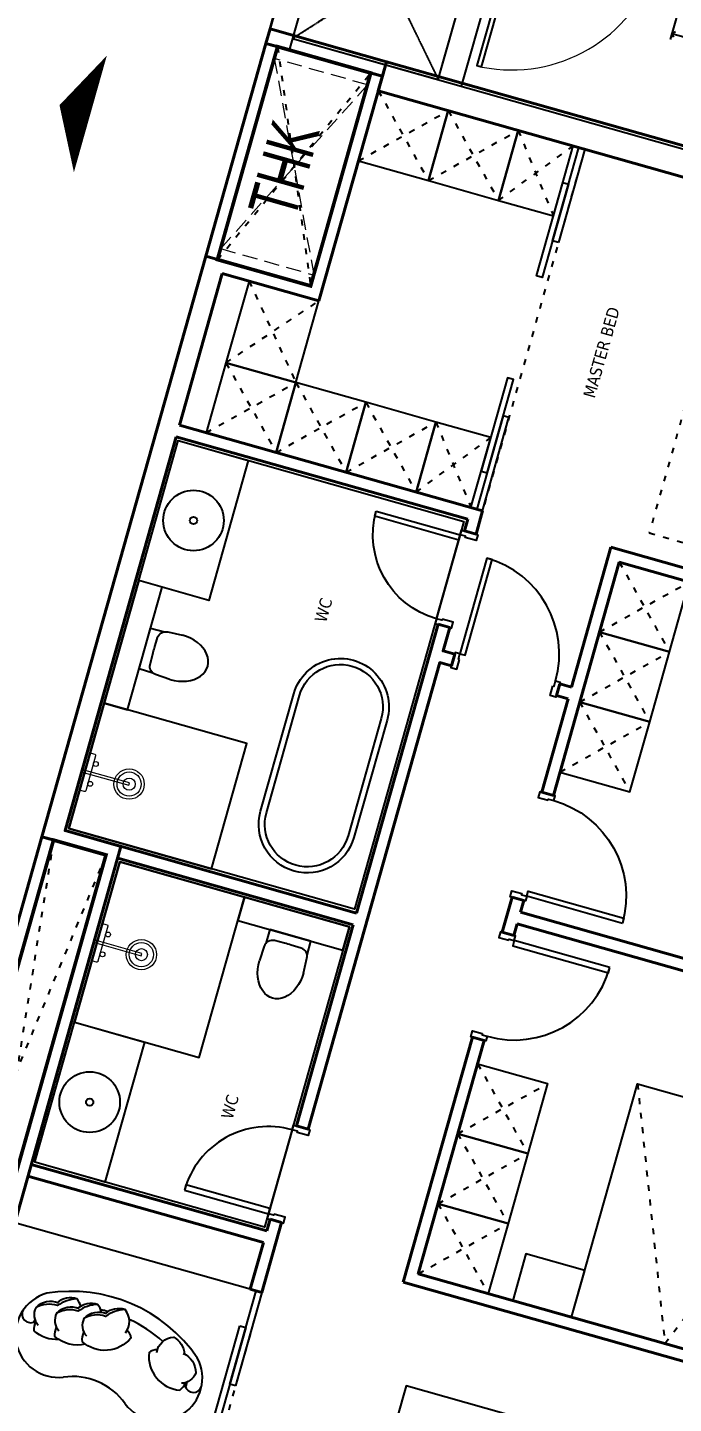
# Model space of a CAD drawing. Header units: millimetres. Extents: x -361654186 to 361255443, y -278569811 to 278836587.
# Drawn here: x -19822 to -14491, y 163504 to 174853 of the extents above; entities that cross this region are included whole.
import ezdxf
from ezdxf.enums import TextEntityAlignment as Align

# ---------------------------------------------------------------- set-up
doc = ezdxf.new("R2010")
doc.units = ezdxf.units.MM
doc.header["$MEASUREMENT"] = 0
for name, pattern in [('ACAD_ISO03W100', [30, 12, -18]), ('HIDDEN', [0.375, 0.25, -0.125]), ('Xref_ST_MBDV Cot vach 30.7.2022$0$HIDDEN', [0.375, 0.25, -0.125])]:
    doc.linetypes.add(name, pattern=pattern)
for name, color, linetype in [('1VinaPVC-Text', 9, 'Continuous'), ('220403_HDN_Penthouse Plan$0$A-DRAIN', 8, 'Continuous'), ('220403_HDN_Penthouse Plan$0$FURN', 8, 'Continuous'), ('A-_FURN----_E-_N', 251, 'Continuous'), ('A-_SANIEQPT_E-_N', 251, 'Continuous'), ('A-CORE-OTLN', 6, 'Continuous'), ('A-FLOR-STRS', 1, 'Continuous'), ('IDEA - dim', 251, 'Continuous'), ('KT-Net manh', 139, 'Continuous'), ('KT-Thay', 7, 'Continuous'), ('KT-Tuong', 1, 'Continuous'), ('Xref_NT1+NT2_MBDV Cot vach_220729$0$KT-Text', 7, 'Continuous'), ('Xref_ST_MBDV Cot vach 30.7.2022$0$KT-Khuat', 9, 'Xref_ST_MBDV Cot vach 30.7.2022$0$HIDDEN')]:
    doc.layers.add(name, color=color, linetype=linetype)
for name, color, linetype, lineweight in [('A-DOOR', 1, 'Continuous', 9), ('A-NoiThat', 39, 'Continuous', 13), ('KT-Net cat', 1, 'Continuous', 40), ('SPE-MEP-HVAC', 140, 'Continuous', 0)]:
    doc.layers.add(name, color=color, linetype=linetype, lineweight=lineweight)
doc.styles.add('Tahoma', font='tahoma.ttf')
doc.styles.add('Xref_NT1+NT2_MBDV Cot vach_220729$0$Arial', font='arial.ttf', dxfattribs={"width": 0.7})
doc.styles.add('Xref_NT1+NT2_MBDV Cot vach_220729$0$xref.N.Cot vach tang N2$0$DIM', font='vnsimli.shx', dxfattribs={"width": 0.7})
doc.dimstyles.new('Xref_NT1+NT2_MBDV Cot vach_220729$0$xref.N.Cot vach tang N2$0$CCU 1-100 A1', dxfattribs={"dimscale": 100, "dimtxt": 2.2, "dimasz": 1, "dimexe": 1, "dimexo": 0, "dimgap": 1, "dimtad": 1, "dimdec": 0, "dimdsep": 46, "dimtxsty": 'Xref_NT1+NT2_MBDV Cot vach_220729$0$xref.N.Cot vach tang N2$0$DIM', "dimblk1": 'Xref_NT1+NT2_MBDV Cot vach_220729$0$xref.N.Cot vach tang N2$0$_ARCHTICK', "dimblk2": 'Xref_NT1+NT2_MBDV Cot vach_220729$0$xref.N.Cot vach tang N2$0$_ARCHTICK', "dimsah": 1, "dimcen": 0, "dimdle": 1, "dimclrd": 256, "dimclre": 256, "dimclrt": 31, "dimadec": 0, "dimazin": 0, "dimtfac": 1, "dimtdec": 0, "dimtix": 1, "dimtmove": 2, "dimatfit": 3, "dimldrblk": 'Xref_NT1+NT2_MBDV Cot vach_220729$0$xref.N.Cot vach tang N2$0$_ARCHTICK', "dimfxl": 8, "dimtolj": 1, "dimarcsym": 0})

# ---------------------------------------------------------------- blocks, each defined once
blk = doc.blocks.new('D--1350')
at = {"color": 8}
blk.add_arc((12617674, 597360, 0), 1254, 168.7754, 251.6859, dxfattribs=at)
at = {"layer": 'A-FLOR-STRS', "elevation": 0}
for points in [[(12617611, 597323), (12616457, 597650), (12616446, 597611), (12617600, 597284)], [(12617824, 597340), (12617804, 597268), (12617611, 597323), (12617632, 597395)], [(12617476, 596113), (12617456, 596041), (12617263, 596096), (12617284, 596168)]]:
    blk.add_lwpolyline(points, close=True, dxfattribs=at)
blk = doc.blocks.new('Xref_NT1+NT2_MBDV Cot vach_220729$0$xref.N.Cot vach tang N2$0$_Open90')
at = {"color": 0, "linetype": 'ByBlock', "lineweight": -2}
for p, q in [((0, 0), (-1, 0)), ((-0.5, 0.5), (0, 0)), ((0, 0), (-0.5, -0.5))]:
    blk.add_line(p, q, dxfattribs=at)
blk = doc.blocks.new('*D242')
at = {"layer": 'Defpoints', "color": 5, "transparency": 16777216}
for p, q in [((-3468, -31378), (-3647, -32013)), ((-2265, -31718), (-2444, -32353)), ((-3585, -31978), (-2479, -32291))]:
    blk.add_line(p, q, dxfattribs=at)
at = {"layer": 'Defpoints', "color": 0, "transparency": 16777216}
for p in [(-3468, -31378, 0), (-2265, -31718, 0), (-2431, -32305)]:
    blk.add_point(p, dxfattribs=at)
at = {"layer": 'Defpoints', "color": 5, "transparency": 16777216, "xscale": 49.99999999999999, "yscale": 49.99999999999999, "zscale": 49.99999999999999}
for p, rotation in [((-3633, -31965), 164.2098186843112), ((-2431, -32305), 344.2098186843112)]:
    blk.add_blockref('Xref_NT1+NT2_MBDV Cot vach_220729$0$xref.N.Cot vach tang N2$0$_Open90', p, dxfattribs=dict(at, rotation=rotation))
at = {"layer": 'Defpoints', "color": 5, "transparency": 16777216, "insert": (-3003, -32034), "char_height": 110, "attachment_point": 5, "rotation": 344.2098, "style": 'Xref_NT1+NT2_MBDV Cot vach_220729$0$xref.N.Cot vach tang N2$0$DIM'}
blk.add_mtext('\\A1;1250', dxfattribs=at)
blk = doc.blocks.new('Xref_NT1+NT2_MBDV Cot vach_220729$0$xref.N.Cot vach tang N2$0$_ARCHTICK')
at = {"color": 0, "linetype": 'ByBlock', "const_width": 0.15}
blk.add_lwpolyline([(-0.5, -0.5), (0.5, 0.5)], dxfattribs=at)
blk = doc.blocks.new('PH1')
at = {"color": 1, "elevation": 0}
blk.add_lwpolyline([(299, 7871, 0, 1000, 0), (564, 7871, 1000, 1000, 0)], format="xyseb", dxfattribs=at)
blk = doc.blocks.new('d900n')
for points in [[(20, -50), (20, -40), (65, -40), (65, 0), (-65, 0), (-65, -50)], [(885, -40), (65, -40), (65, -85), (885, -85)], [(20, -850), (20, -860), (65, -860), (65, -900), (-65, -900), (-65, -850)]]:
    blk.add_lwpolyline(points, close=True)
blk.add_arc((65, -40), 820, 270, 0)
blk = doc.blocks.new('A$C2A980E36')
at = {"ltscale": 0.5}
blk.add_lwpolyline([(-10, 0), (10, 0), (10, 400), (-10, 400)], close=True, dxfattribs=at)
blk.add_lwpolyline([(160, 60), (160, 30, -0.414214), (150, 20), (-150, 20, -0.414214), (-160, 30), (-160, 60, -0.414214), (-150, 70), (150, 70, -0.414214)], format="xyb", close=True, dxfattribs=at)
for centre, radius in [((0, 400), 125), ((0, 400), 100), ((0, 400), 50), ((-85, 90), 20), ((85, 90), 20)]:
    blk.add_circle(centre, radius, dxfattribs=at)
blk = doc.blocks.new('220126_HDN_HBA typical plan$0$210902_YS plan 330pm ver13$0$TOTO-WC-CW822J')
at = {"color": 0}
blk.add_lwpolyline([(-177, -119), (-175, 0), (175, 0), (177, -119)], dxfattribs=at)
blk.add_lwpolyline([(-190, -270), (-183, -145, -0.39087), (-115, -78), (-28, -76, -0.013886), (28, -76), (115, -78, -0.39087), (183, -145), (190, -270)], format="xyb", dxfattribs=at)
blk.add_ellipse((0, -270), major_axis=(0, -270), ratio=0.703704, start_param=4.712389, end_param=7.853982, dxfattribs=at)
blk = doc.blocks.new('d800')
blk.add_line((760, 70), (40, 70))
for points in [[(40, 790), (40, 70), (85, 70), (85, 790)], [(50, 25), (40, 25), (40, 70), (0, 70), (0, -70), (50, -70)], [(750, 25), (760, 25), (760, 70), (800, 70), (800, -70), (750, -70)]]:
    blk.add_lwpolyline(points, close=True)
blk.add_arc((40, 70), 720, 0, 90)
blk = doc.blocks.new('220403_HDN_Penthouse Plan$0$A$Cece1f3a0')
at = {"layer": '220403_HDN_Penthouse Plan$0$FURN'}
blk.add_circle((0, 0), 436, dxfattribs=at)
blk.add_arc((-338, -313, 0), 356, 105.8233, 339.6737, dxfattribs=at)
blk = doc.blocks.new('220403_HDN_Penthouse Plan$0$sofa043')
at = {"color": 0}
for points in [[(-194, -103, 0.14773), (-325, -211, 0.213343), (-487, -289, 0.178662)], [(-140, -155, 0.125567), (-194, -103, 0.249542), (-336, -189, -9.61688)], [(33, -65, 0.14773), (-98, -173, 0.213343), (-260, -251, 0.178662)], [(103, -243, 0.356772), (33, -65, 0.249542), (-109, -151, -9.61688)], [(-370, -119, 0.14773), (-501, -227, 0.213343), (-664, -305, 0.178662)], [(-500, -205, 0.306663), (-664, -305, 0.30633), (-595, -433, -0.872847)], [(-319, -166, 0.116002), (-370, -119, 0.249542), (-512, -205, -9.61688)], [(-324, -190, 0.306663), (-487, -289, 0.30633), (-419, -418, -0.872847)], [(-97, -151, 0.306663), (-260, -251, 0.30633), (-191, -379, -0.872847)], [(108, -218, -0.165541), (160, -270, -0.425989), (-206, -435, -0.121523), (-220, -359, 7.115464)], [(401, -308, -0.356772), (489, -139, -0.249542), (621, -239, 9.61688)], [(398, -283, 0.165541), (342, -329, 0.425989), (688, -532, 0.121523), (710, -458, -7.115464)], [(609, -238, -0.306663), (761, -354, -0.30633), (680, -475, 0.872847)], [(-394, -486, -0.201081), (-609, -489, -0.121523), (-623, -413, 7.115464)], [(-174, -446, -0.24852), (-433, -473, -0.121523), (-447, -397, 7.115464)], [(303, -793, 0.282268), (-252, -764, 0.308297)]]:
    blk.add_lwpolyline(points, format="xyb", dxfattribs=at)
for centre, radius, start, end in [((0, -1267), 1267, 54.8371, 119.1922), ((-412, -448), 354, 125.7179, 296.7746), ((0, -1267), 1142, 94.6666, 97.7656), ((0, -1267), 1142, 68.5884, 85.2775), ((495, -496), 354, 237.2547, 48.3114), ((-685, -370), 70, 171.0832, 319.3433), ((-412, -448), 229, 167.8032, 173.7904), ((774, -446), 70, 214.686, 2.9461), ((495, -496), 229, 0.2389, 11.4549)]:
    blk.add_arc(centre, radius, start, end, dxfattribs=at)
blk = doc.blocks.new('PH4')
at = {"color": 6, "const_width": 30, "elevation": 0}
for points in [[(100, 17750), (899, 17750), (899, 19575), (100, 19575)], [(550, 12774), (550, 8974), (100, 8974), (100, 12774)]]:
    blk.add_lwpolyline(points, close=True, dxfattribs=at)
at = {"layer": '220403_HDN_Penthouse Plan$0$A-DRAIN', "extrusion": (-2.86323e-12, -6.34077e-06, 1), "elevation": 0}
blk.add_lwpolyline([(7517, 8670), (7517, 9233), (4125, 9233), (4125, 8398)], dxfattribs=at)
at = {"layer": 'A-_FURN----_E-_N', "linetype": 'Continuous'}
for points in [[(999, 18850), (1599, 18850), (1599, 19450), (999, 19450), (999, 18850)], [(1599, 18850), (2199, 18850), (2199, 19450), (1599, 19450), (1599, 18850)], [(2199, 18850), (2670, 18850), (2670, 19450), (2199, 19450), (2199, 18850)], [(2670, 19137), (2720, 19137), (2720, 18337), (2670, 18337)], [(2670, 16663), (2720, 16663), (2720, 17463), (2670, 17463)], [(999, 16350), (1599, 16350), (1599, 16950), (999, 16950), (999, 16350)], [(1599, 16350), (2199, 16350), (2199, 16950), (1599, 16950), (1599, 16350)], [(2199, 16350), (2670, 16350), (2670, 16950), (2199, 16950), (2199, 16350)], [(3970, 15650), (4570, 15650), (4570, 16250), (3970, 16250), (3970, 15650)], [(3970, 15050), (4570, 15050), (4570, 15650), (3970, 15650), (3970, 15050)], [(3970, 14450), (4570, 14450), (4570, 15050), (3970, 15050), (3970, 14450)], [(3970, 11950), (4570, 11950), (4570, 11350), (3970, 11350), (3970, 11950)], [(3970, 11350), (4570, 11350), (4570, 10750), (3970, 10750), (3970, 11350)], [(3970, 10750), (4570, 10750), (4570, 10150), (3970, 10150), (3970, 10750)]]:
    blk.add_lwpolyline(points, close=True, dxfattribs=at)
at = {"layer": 'A-_FURN----_E-_N', "linetype": 'Continuous', "elevation": 0}
for points in [[(2770, 18650), (2720, 18650), (2720, 19450), (2770, 19450)], [(399, 16950), (999, 16950), (999, 17650), (399, 17650), (399, 16950)], [(2770, 17150), (2720, 17150), (2720, 16350), (2770, 16350)], [(399, 16350), (999, 16350), (999, 16950), (399, 16950), (399, 16350)], [(795, 16225), (795, 15025), (195, 15025), (195, 16225)], [(195, 12900), (195, 16225), (2645, 16225), (2645, 12900)], [(195, 13975), (395, 13975), (395, 15025), (195, 15025)], [(1275, 11375), (1275, 10175), (675, 10175), (675, 11375)], [(2770, 8850), (2720, 8850), (2720, 9650), (2770, 9650)], [(2670, 9337), (2720, 9337), (2720, 8537), (2670, 8537)]]:
    blk.add_lwpolyline(points, close=True, dxfattribs=at)
at = {"layer": 'A-_FURN----_E-_N', "color": 8, "ltscale": 5, "extrusion": (2.48335e-06, 2.77278e-06, 1), "elevation": 0}
for points in [[(2480, 13468, -1), (1680, 13468), (1680, 14475, -1), (2480, 14475)], [(2430, 13468, -1), (1730, 13468), (1730, 14475, -1), (2430, 14475)]]:
    blk.add_lwpolyline(points, format="xyb", close=True, dxfattribs=at)
at = {"layer": 'A-_FURN----_E-_N', "linetype": 'Continuous', "elevation": 0}
for points in [[(675, 12750), (2645, 12750), (2645, 10175), (675, 10175)], [(675, 10175), (675, 12750)]]:
    blk.add_lwpolyline(points, dxfattribs=at)
at = {"layer": 'A-_FURN----_E-_N', "linetype": 'Continuous'}
blk.add_lwpolyline([(2670, 9650), (650, 9650)], dxfattribs=at)
for centre, radius in [((495, 15625, 0), 250), ((495, 15625, 0), 30), ((975, 10775, 0), 250), ((975, 10775, 0), 30)]:
    blk.add_circle(centre, radius, dxfattribs=at)
at = {"layer": 'IDEA - dim', "elevation": 0}
for points in [[(195, 13975), (195, 12900), (1420, 12900), (1420, 13975)], [(675, 11375), (1745, 11375), (1745, 12750), (675, 12750)], [(2645, 12750), (1745, 12750), (1745, 12550), (2645, 12550)]]:
    blk.add_lwpolyline(points, close=True, dxfattribs=at)
at = {"layer": 'IDEA - dim'}
for points in [[(6885, 12150), (6885, 10150), (5285, 10150), (5285, 12150)], [(5285, 10150), (5285, 10550), (4780, 10550), (4780, 10150)]]:
    blk.add_lwpolyline(points, close=True, dxfattribs=at)
at = {"layer": 'KT-Net cat'}
for p, q in [((0, 17750, 0), (0, 19575)), ((100, 19575), (0, 19575)), ((100, 17750, 0), (100, 19575)), ((899, 19575), (899, 17750, 0)), ((999, 19575), (899, 19575)), ((999, 19575), (999, 17650, 0)), ((899, 17750, 0), (0, 17750, 0)), ((170, 17650, 0), (170, 16350, 0)), ((999, 17650, 0), (170, 17650, 0)), ((2870, 15050), (2870, 15150)), ((3770, 15050), (3770, 15150)), ((3970, 13050), (3970, 13150)), ((2670, 12875, 0), (170, 12875, 0)), ((2670, 12775, 0), (650, 12775, 0)), ((3970, 10150), (3970, 12150)), ((2770, 10250), (2770, 9650)), ((2670, 10050), (2670, 9650)), ((2670, 9650), (2770, 9650))]:
    blk.add_line(p, q, dxfattribs=at)
at = {"layer": 'KT-Net cat', "elevation": 0}
for points in [[(0, 19575), (0, 19700), (999, 19700), (999, 19575)], [(0, 12775), (0, 8975), (100, 8975), (100, 12775)]]:
    blk.add_lwpolyline(points, close=True, dxfattribs=at)
at = {"layer": 'KT-Net cat'}
blk.add_lwpolyline([(6100, 19700), (6100, 19450), (999, 19450), (999, 19700)], close=True, dxfattribs=at)
at = {"layer": 'KT-Net cat', "elevation": 0}
for points in [[(0, 6040), (0, 8975), (550, 8975), (550, 12775), (0, 12775), (0, 17750)], [(3870, 16350), (3870, 15150)], [(170, 6690), (170, 8875), (650, 8875), (650, 12875), (170, 12875), (170, 16250)], [(2670, 16250), (2670, 16150)], [(2670, 15350), (2670, 12875)], [(3870, 15050), (3870, 14250)], [(3870, 13350), (3870, 13050)], [(2670, 12775), (2670, 11050)], [(3870, 12150), (3870, 10050)], [(2670, 10250), (2670, 10150)]]:
    blk.add_lwpolyline(points, dxfattribs=at)
at = {"layer": 'KT-Net cat'}
for points in [[(2770, 16350), (170, 16350)], [(2770, 16150), (2770, 16350)], [(7900, 16350), (3870, 16350)], [(7900, 16350), (7900, 16250), (3970, 16250)], [(2670, 16250), (170, 16250)], [(3970, 14250), (3970, 16250)], [(2770, 16150), (2670, 16150)], [(2770, 15350), (2670, 15350)], [(2870, 15150), (2770, 15150), (2770, 15350)], [(3870, 15150), (3770, 15150)], [(2870, 15050), (2770, 15050), (2770, 11050)], [(3870, 15050), (3770, 15050)], [(3970, 14250), (3870, 14250)], [(3970, 13350), (3870, 13350)], [(3970, 13250), (3970, 13350)], [(7900, 13250), (3970, 13250)], [(7900, 13250), (7900, 13150), (3970, 13150)], [(3970, 13050), (3870, 13050)], [(3970, 12150), (3870, 12150)], [(2770, 11050), (2670, 11050)], [(3970, 10150), (7600, 10150), (7600, 10625), (8100, 10625), (8100, 10050), (3870, 10050)], [(2770, 10250), (2670, 10250)], [(2670, 10150), (650, 10150)], [(2670, 10050), (650, 10050)]]:
    blk.add_lwpolyline(points, dxfattribs=at)
at = {"layer": 'KT-Net manh', "linetype": 'ACAD_ISO03W100', "ltscale": 4}
for p, q in [((999, 18850), (1599, 19450)), ((999, 19450), (1599, 18850)), ((1599, 18850), (2199, 19450)), ((1599, 19450), (2199, 18850)), ((2199, 18850), (2670, 19450)), ((2199, 19450), (2670, 18850)), ((2770, 19450), (2770, 16350)), ((399, 16950), (999, 17650, 0)), ((399, 17650, 0), (999, 16950)), ((399, 16350), (999, 16950)), ((399, 16950), (999, 16350)), ((999, 16950), (1599, 16350)), ((999, 16350), (1599, 16950)), ((1599, 16950), (2199, 16350)), ((1599, 16350), (2199, 16950)), ((2199, 16350), (2670, 16950)), ((2199, 16950), (2670, 16350)), ((3970, 15650), (4570, 16250)), ((3970, 16250), (4570, 15650)), ((3970, 15050), (4570, 15650)), ((3970, 15650), (4570, 15050)), ((3970, 14450), (4570, 15050)), ((3970, 15050), (4570, 14450)), ((100, 12775, 0), (550, 8975, 0)), ((550, 12775, 0), (100, 8975, 0)), ((3970, 11950), (4570, 11350)), ((3970, 11350), (4570, 11950)), ((3970, 11350), (4570, 10750)), ((3970, 10750), (4570, 11350)), ((3970, 10750), (4570, 10150)), ((3970, 10150), (4570, 10750)), ((2770, 9650, 0), (2770, 7090))]:
    blk.add_line(p, q, dxfattribs=at)
at = {"layer": 'KT-Net manh', "linetype": 'ACAD_ISO03W100', "ltscale": 4, "elevation": 0}
for points in [[(100, 19575), (899, 17750)], [(100, 17750), (899, 19575)]]:
    blk.add_lwpolyline(points, dxfattribs=at)
at = {"layer": 'KT-Net manh', "linetype": 'ACAD_ISO03W100', "ltscale": 4}
for points in [[(4535, 17880), (4143, 17880), (4143, 16549), (6686, 16549), (6686, 17880), (6335, 17880)], [(5285, 12150), (6085, 10150), (6885, 12150)]]:
    blk.add_lwpolyline(points, dxfattribs=at)
at = {"layer": 'A-_FURN----_E-_N', "linetype": 'Continuous', "xscale": -0.9999999999999998, "rotation": 89.99788479889887}
blk.add_blockref('d800', (2715, 16150), dxfattribs=at)
at = {"layer": 'A-_FURN----_E-_N', "linetype": 'Continuous', "rotation": 90.00211520110109}
blk.add_blockref('d800', (2715, 10250), dxfattribs=at)
at = {"layer": 'A-_SANIEQPT_E-_N', "extrusion": (0, 0, -1), "xscale": -1, "zscale": -1, "rotation": 270.0021152011576}
blk.add_blockref('220126_HDN_HBA typical plan$0$210902_YS plan 330pm ver13$0$TOTO-WC-CW822J', (-395, 14500, 0), dxfattribs=at)
at = {"layer": 'A-_SANIEQPT_E-_N', "extrusion": (0, 0, -1), "zscale": -1, "rotation": 359.9978847988425}
blk.add_blockref('220126_HDN_HBA typical plan$0$210902_YS plan 330pm ver13$0$TOTO-WC-CW822J', (-2195, 12550), dxfattribs=at)
at = {"layer": 'A-NoiThat', "extrusion": (0, 0, -1), "xscale": -0.9999999999999999, "zscale": -0.9999999999999999, "rotation": 90.00211520115697}
for p in [(-175, 13388, 0), (-655, 12062, 0)]:
    blk.add_blockref('A$C2A980E36', p, dxfattribs=at)
at = {"layer": 'IDEA - dim'}
for p, rotation in [((2870, 15100), 90.00211520116405), ((3920, 13050), 0.002115201163965452)]:
    blk.add_blockref('d900n', p, dxfattribs=dict(at, rotation=rotation))
at = {"layer": 'IDEA - dim', "xscale": -1, "rotation": 179.9978847988358}
blk.add_blockref('d900n', (3920, 13350), dxfattribs=at)
at = {"layer": 'IDEA - dim', "extrusion": (2.54651e-06, 3.19202e-07, 1), "rotation": 355.5709540048092}
blk.add_blockref('220403_HDN_Penthouse Plan$0$sofa043', (1693, 9275, 0), dxfattribs=at)
at = {"layer": 'IDEA - dim', "extrusion": (2.54651e-06, 3.19202e-07, 1), "xscale": 0.7384615384615374, "yscale": 0.7384615384615374, "zscale": 0.7384615384615374, "rotation": 325.7101290978919}
blk.add_blockref('220403_HDN_Penthouse Plan$0$A$Cece1f3a0', (1673, 7775, 0), dxfattribs=at)
at = {"layer": '1VinaPVC-Text', "style": 'Tahoma'}
for s, p in [('MASTER BED', (3408, 17490)), ('WC', (1778, 15106, 0)), ('WC', (2149, 10953, 0))]:
    blk.add_text(s, height=100, rotation=90.0021, dxfattribs=at).set_placement(p)
blk = doc.blocks.new('*U307')
at = {"linetype": 'HIDDEN', "ltscale": 500}
for p, q in [((1400, -1250), (0, 0)), ((1400, 0), (0, -1250))]:
    blk.add_line(p, q, dxfattribs=at)
blk.add_lwpolyline([(1400, 0), (1400, -1250), (0, -1250), (0, 0)], close=True, dxfattribs=at)
blk = doc.blocks.new('*U303')
at = {"linetype": 'HIDDEN', "ltscale": 500}
for p, q in [((1630, -800), (0, 0)), ((1630, 0), (0, -800))]:
    blk.add_line(p, q, dxfattribs=at)
blk.add_lwpolyline([(1630, 0), (1630, -800), (0, -800), (0, 0)], close=True, dxfattribs=at)
blk = doc.blocks.new('trucktnuoctang36')
at = {"layer": 'SPE-MEP-HVAC', "linetype": 'HIDDEN', "ltscale": 1000, "xscale": -1, "rotation": 254.2212213649985}
for name, p in [('*U307', (54738, 33548, 0)), ('*U303', (53711, 31936, 0))]:
    blk.add_blockref(name, p, dxfattribs=at)
blk = doc.blocks.new('A$C300D0CFC')
at = {"layer": 'A-CORE-OTLN'}
for p, q in [((-6521.9, -30412.3, 0), (-6983.6, -32046.4)), ((-6329.4, -30466.7, 0), (-6791.2, -32100.8)), ((-5368.7, -32399.3, 0), (-4933.6, -30859.4, 0)), ((-5561.1, -32344.7, 0), (-5180.5, -30997.5, 0))]:
    blk.add_line(p, q, dxfattribs=at)
at = {"layer": 'A-CORE-OTLN', "extrusion": (-1.34554e-06, -1.62929e-06, 1)}
blk.add_line((-6764.1, -32005, 0), (-2048.7, -33337.4, 0), dxfattribs=at)
at = {"layer": 'A-CORE-OTLN', "extrusion": (-1.34554e-06, -1.62929e-06, 1), "elevation": 0.1}
blk.add_lwpolyline([(-6383.4, -30657.6), (-6764.1, -32005), (-5561.1, -32344.7), (-5180.5, -30997.5)], close=True, dxfattribs=at)
at = {"layer": 'Xref_ST_MBDV Cot vach 30.7.2022$0$KT-Khuat', "linetype": 'Xref_ST_MBDV Cot vach 30.7.2022$0$HIDDEN', "ltscale": 5, "extrusion": (-1.34554e-06, -1.62929e-06, 1)}
for p, q in [((-6383.4, -30657.6, 0), (-5561.1, -32344.7, 0)), ((-6764.1, -32005, 0), (-5180.5, -30997.5, 0))]:
    blk.add_line(p, q, dxfattribs=at)
at = {"layer": 'A-DOOR', "rotation": 90}
blk.add_blockref('D--1350', (592406.1, -12648685.1, 0), dxfattribs=at)
at = {"layer": 'Defpoints', "color": 5}
dim = blk.add_aligned_dim(p1=(-3467.5, -31378.3, 0), p2=(-2264.7, -31718.4, 0), distance=-609.6, dimstyle='Xref_NT1+NT2_MBDV Cot vach_220729$0$xref.N.Cot vach tang N2$0$CCU 1-100 A1', override={"dimscale": 50, "dimblk1": 'Xref_NT1+NT2_MBDV Cot vach_220729$0$xref.N.Cot vach tang N2$0$_Open90', "dimblk2": 'Xref_NT1+NT2_MBDV Cot vach_220729$0$xref.N.Cot vach tang N2$0$_Open90', "dimclrd": 5, "dimclre": 5, "dimclrt": 5, "dimlwd": 65535, "dimlwe": 65535}, dxfattribs=at)
dim.commit()
dim.dimension.update_dxf_attribs({"geometry": '*D242', "text_midpoint": (-3003.4, -32033.9, 0)})

msp = doc.modelspace()

# ---------------------------------------------------------------- linework, layer by layer
at = {"color": 3, "elevation": 0}
msp.add_lwpolyline([(-17854.1, 174724.4), (-13497, 190143.8), (-9730.3, 174685.6, -0.1293148), (-9749.7, 173617.4), (-10025.8, 172640.4)], format="xyb", dxfattribs=at)

# ---------------------------------------------------------------- block references
at = {"layer": 'KT-Net manh'}
msp.add_blockref('A$C300D0CFC', (-10870.9, 206768.4, 0), dxfattribs=at)
at = {"layer": 'KT-Thay', "rotation": 344.2212255667963}
for name, p in [('PH1', (-21986.4, 166719.7, 0)), ('PH4', (-23177.5, 155885.3, 0))]:
    msp.add_blockref(name, p, dxfattribs=at)
at = {"layer": 'KT-Tuong'}
msp.add_blockref('trucktnuoctang36', (-71169.9, 140876, 0), dxfattribs=at)

# ---------------------------------------------------------------- texts
at = {"layer": 'Xref_NT1+NT2_MBDV Cot vach_220729$0$KT-Text', "extrusion": (-2.27976e-08, -7.84266e-08, 1), "style": 'Xref_NT1+NT2_MBDV Cot vach_220729$0$Arial', "width": 0.7}
msp.add_text('THK', height=400, rotation=74.22123, dxfattribs=at).set_placement((-17513.8, 173628.9, 0), align=Align.CENTER)

doc.saveas('drawing.dxf')
